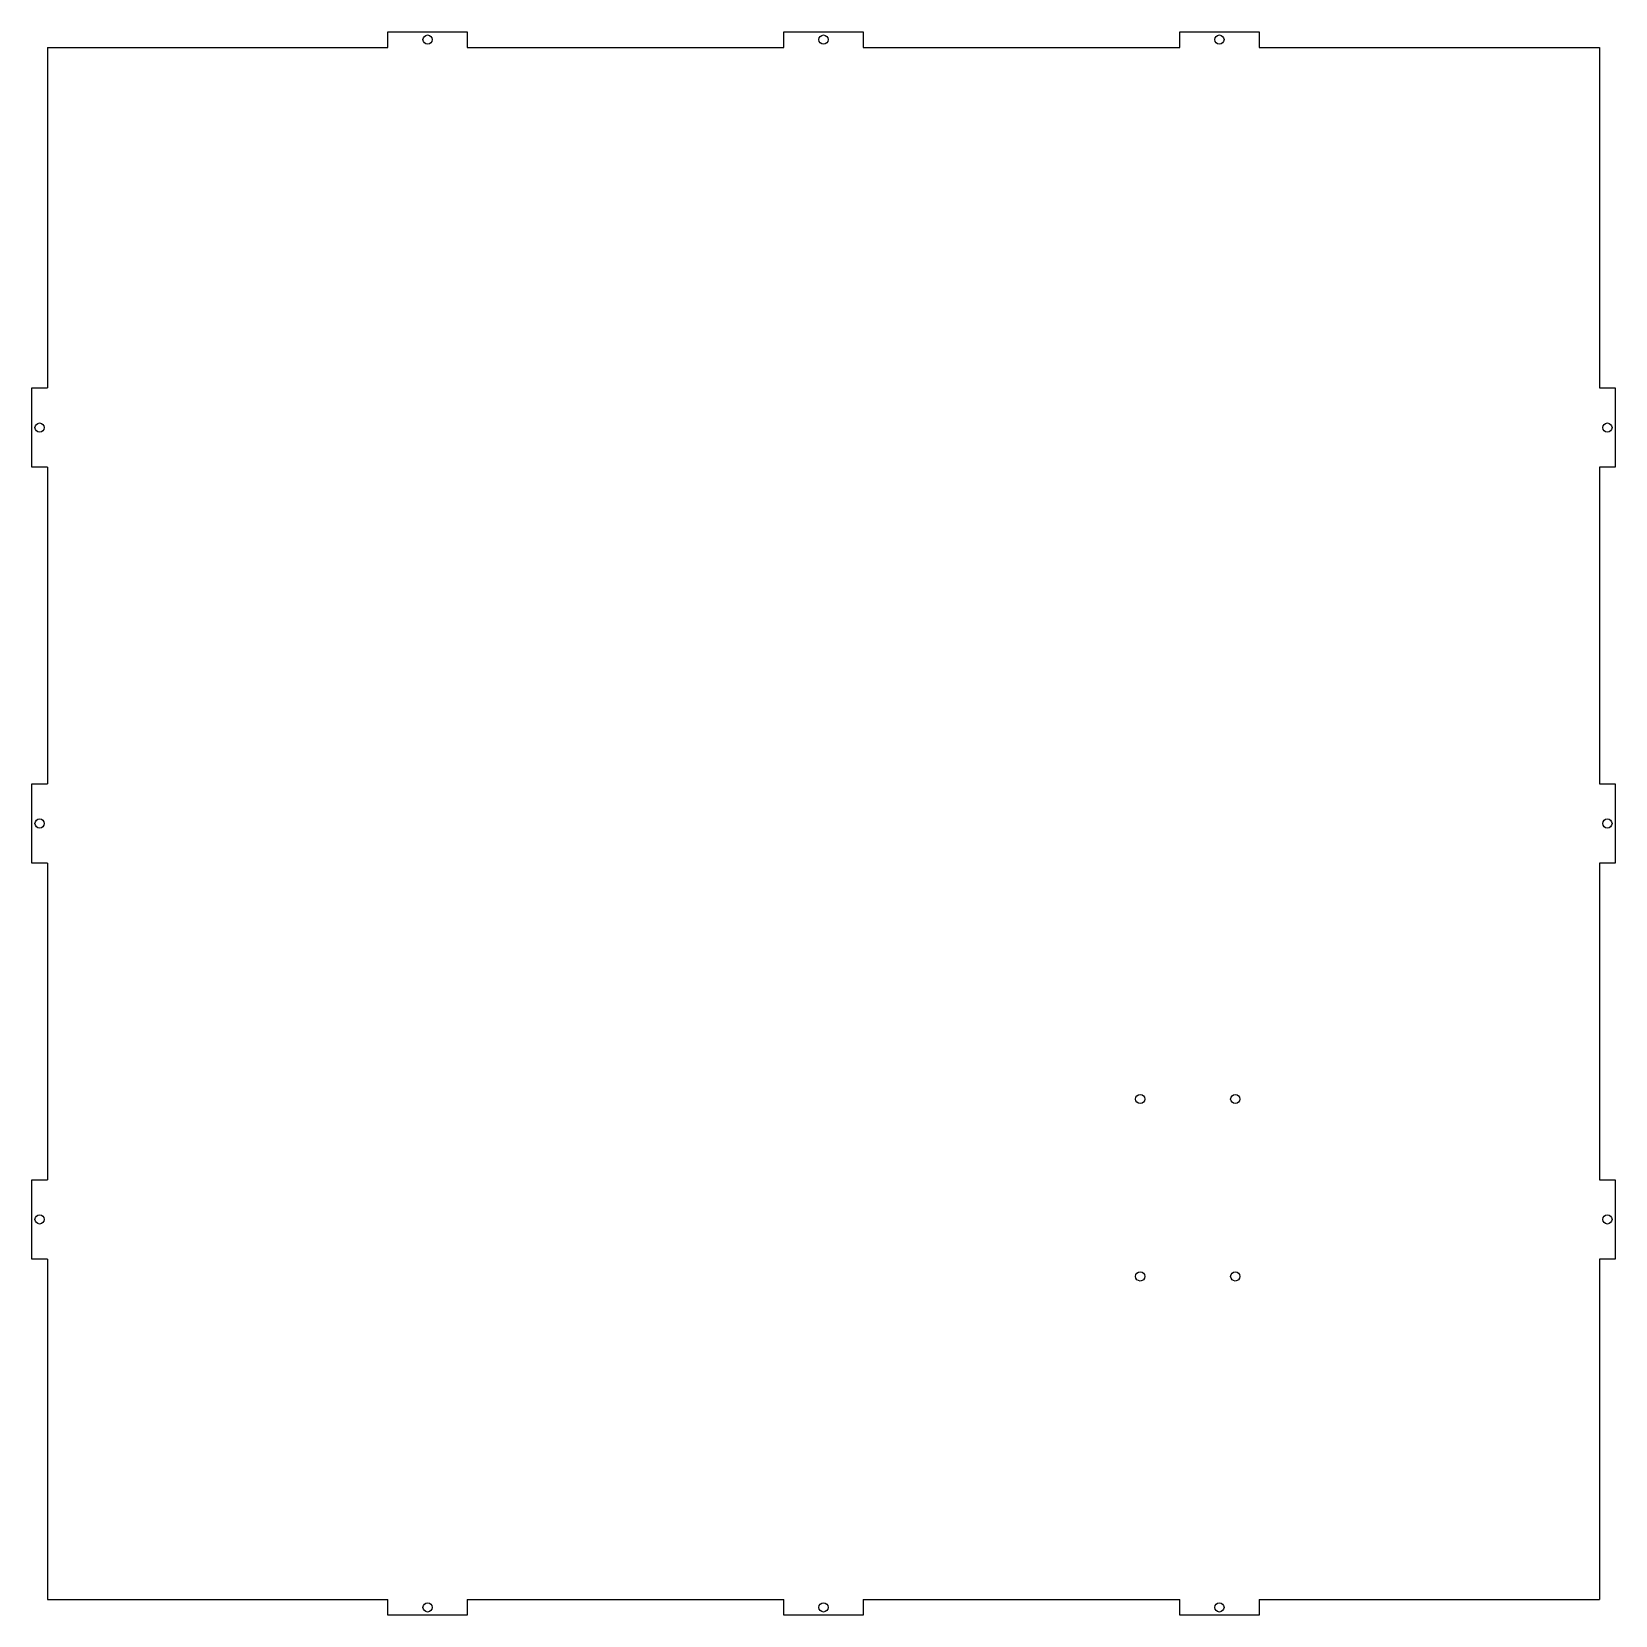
# Model space of a CAD drawing. Header units: millimetres. Extents: x -250 to 250, y -250 to 250.
import ezdxf

# ---------------------------------------------------------------- set-up
doc = ezdxf.new("R2010")
doc.units = ezdxf.units.MM

msp = doc.modelspace()

# ---------------------------------------------------------------- linework, layer by layer
at = {"color": 7, "linetype": 'Continuous', "lineweight": 25}
for p, q in [((-137.5, 245), (-137.5, 250)), ((-137.5, 250), (-112.5, 250)), ((-112.5, 250), (-112.5, 245)), ((-12.5, 245), (-12.5, 250)), ((-12.5, 250), (12.5, 250)), ((12.5, 250), (12.5, 245)), ((112.5, 245), (112.5, 250)), ((112.5, 250), (137.5, 250)), ((137.5, 250), (137.5, 245)), ((-245, 245), (-137.5, 245)), ((-245, 245), (-245, 137.5)), ((-112.5, 245), (-12.5, 245)), ((12.5, 245), (112.5, 245)), ((137.5, 245), (245, 245)), ((245, 245), (245, 137.5)), ((-250, 112.5), (-250, 137.5)), ((-250, 137.5), (-245, 137.5)), ((245, 137.5), (250, 137.5)), ((250, 137.5), (250, 112.5)), ((-245, 112.5), (-250, 112.5)), ((-245, 112.5), (-245, 12.5)), ((250, 112.5), (245, 112.5)), ((245, 112.5), (245, 12.5)), ((-250, -12.5), (-250, 12.5)), ((-250, 12.5), (-245, 12.5)), ((245, 12.5), (250, 12.5)), ((250, 12.5), (250, -12.5)), ((-245, -12.5), (-250, -12.5)), ((-245, -12.5), (-245, -112.5)), ((250, -12.5), (245, -12.5)), ((245, -12.5), (245, -112.5)), ((-250, -112.5), (-245, -112.5)), ((-250, -137.5), (-250, -112.5)), ((245, -112.5), (250, -112.5)), ((250, -112.5), (250, -137.5)), ((-245, -137.5), (-250, -137.5)), ((-245, -137.5), (-245, -245)), ((250, -137.5), (245, -137.5)), ((245, -137.5), (245, -245)), ((-245, -245), (-137.5, -245)), ((-137.5, -250), (-137.5, -245)), ((-112.5, -245), (-112.5, -250)), ((-112.5, -245), (-12.5, -245)), ((-12.5, -250), (-12.5, -245)), ((12.5, -245), (12.5, -250)), ((12.5, -245), (112.5, -245)), ((112.5, -250), (112.5, -245)), ((137.5, -245), (137.5, -250)), ((137.5, -245), (245, -245)), ((-112.5, -250), (-137.5, -250)), ((12.5, -250), (-12.5, -250)), ((137.5, -250), (112.5, -250))]:
    msp.add_line(p, q, dxfattribs=at)
for centre in [(-125, 247.5), (0, 247.5), (125, 247.5), (-247.5, 125), (247.5, 125), (-247.5, 0), (247.5, 0), (100, -87), (130, -87), (-247.5, -125), (247.5, -125), (100, -143), (130, -143), (-125, -247.5), (0, -247.5), (125, -247.5)]:
    msp.add_circle(centre, 1.45, dxfattribs=at)

doc.saveas('drawing.dxf')
